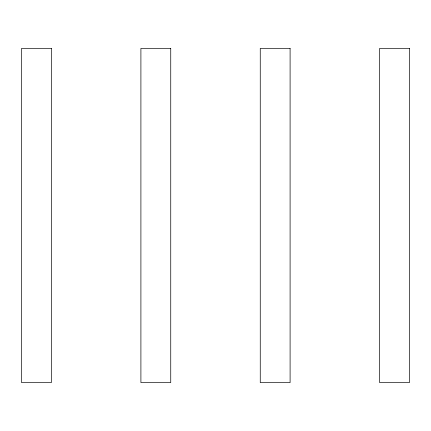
<?xml version="1.0" encoding="UTF-8"?>
<svg xmlns="http://www.w3.org/2000/svg" width="431" height="431" viewBox="0 0 431 431"><rect width="100%" height="100%" fill="white"/><g stroke="black" fill="none" stroke-linecap="round" stroke-linejoin="round"><path stroke-width="0.65" d="M51.386 48.407L21.55 48.407L21.55 382.593L51.386 382.593L51.386 48.407M170.741 48.407L140.905 48.407L140.905 382.593L170.741 382.593L170.741 48.407M290.095 48.407L260.259 48.407L260.259 382.593L290.095 382.593L290.095 48.407M409.45 48.407L379.614 48.407L379.614 382.593L409.45 382.593L409.45 48.407"/></g></svg>
